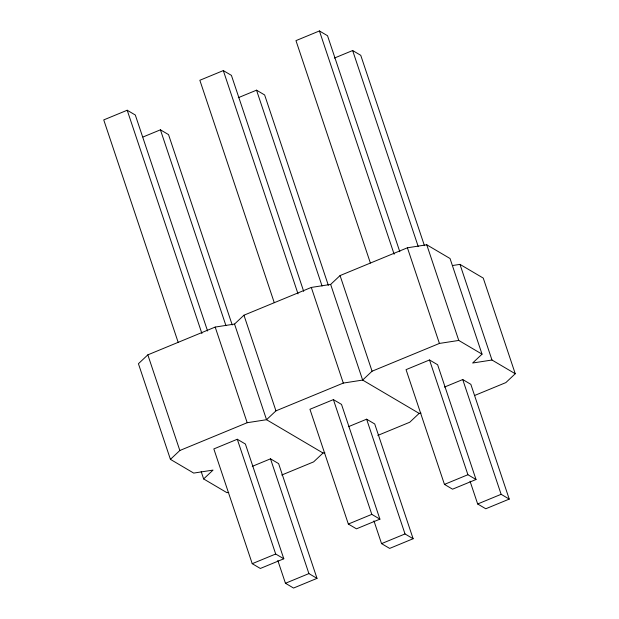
<?xml version="1.0" encoding="UTF-8"?>
<svg xmlns="http://www.w3.org/2000/svg" width="619" height="619" viewBox="0 0 619 619"><rect width="100%" height="100%" fill="white"/><g stroke="black" fill="none" stroke-linecap="round" stroke-linejoin="round"><path stroke-width="0.93" d="M474.827 395.394L505.847 382.604L515.256 373.744L491.981 360.018L472.63 363.02L482.039 354.161L450.036 258.51L426.762 244.791L407.41 247.786L340.063 275.571L330.647 284.431L311.303 287.433L243.948 315.21L234.539 324.07L215.188 327.072L147.833 354.857L138.424 363.717L170.426 459.36L193.708 473.086L213.052 470.084L203.643 478.944L226.925 492.67L228.767 492.384M170.426 459.36L179.835 450.5L247.19 422.715L266.541 419.713L275.95 410.854L343.305 383.076L362.649 380.074L372.065 371.214L439.413 343.437L458.764 340.435L482.039 354.161M324.874 452.737L323.033 453.023L313.624 461.882L281.722 475.044M420.99 413.097L419.148 413.384L409.739 422.243L377.83 435.405M207.582 330.995L135.313 115.018L127.205 110.236L103.744 119.908L178.156 342.299M303.689 291.356L231.421 75.371L223.312 70.589L199.852 80.269L274.263 302.66M399.804 251.716L327.536 35.732L319.427 30.95L295.967 40.63L370.379 263.013M143.043 136.985L160.422 129.82L168.53 134.602L232.218 324.96M238.284 97.701L256.529 90.173L264.638 94.955L328.333 285.313M334.399 58.062L352.644 50.534L360.753 55.315L424.441 245.673M237.294 439.25L213.834 448.93L252.227 563.685L260.336 568.466L283.796 558.787L245.395 444.032L237.294 439.25L275.687 554.013L283.796 558.787M333.401 399.611L309.941 409.283L348.342 524.045L356.451 528.827L379.911 519.148L341.51 404.393L333.401 399.611L371.802 514.366L379.911 519.148M429.516 359.964L406.056 369.644L444.45 484.398L452.559 489.18L476.019 479.508L437.625 364.746L429.516 359.964L467.91 474.727L476.019 479.508M252.258 466.362L270.503 458.834L278.612 463.616L317.013 578.37L293.553 588.05L285.444 583.268L277.823 560.497M348.373 426.715L366.618 419.195L374.727 423.976L413.121 538.731L389.661 548.411L381.552 543.629L373.938 520.858M444.481 387.076L462.733 379.548L470.835 384.329L509.236 499.092L485.776 508.764L477.667 503.982L470.045 481.218M252.227 563.685L275.687 554.013M348.342 524.045L371.802 514.366M444.45 484.398L467.91 474.727M285.444 583.268L308.904 573.596L317.013 578.37M381.552 543.629L405.019 533.949L413.121 538.731M477.667 503.982L501.127 494.31L509.236 499.092M452.605 265.512L459.979 264.375L483.253 278.093L515.256 373.744M419.148 413.384L362.649 380.074L330.647 284.431M323.033 453.023L266.541 419.713L234.539 324.07M459.979 264.375L491.981 360.018M426.762 244.791L458.764 340.435M352.644 50.534L418.173 246.385M462.733 379.548L501.127 494.31M407.41 247.786L439.413 343.437M319.427 30.95L394.141 254.254M340.063 275.571L372.065 371.214M256.529 90.173L322.058 286.024M366.618 419.195L405.019 533.949M311.303 287.433L343.305 383.076M223.312 70.589L298.033 293.893M243.948 315.21L275.95 410.854M160.422 129.82L225.95 325.671M270.503 458.834L308.904 573.596M215.188 327.072L247.19 422.715M127.205 110.236L201.918 333.54M201.206 471.655L203.643 478.944M147.833 354.857L179.835 450.5"/></g></svg>
